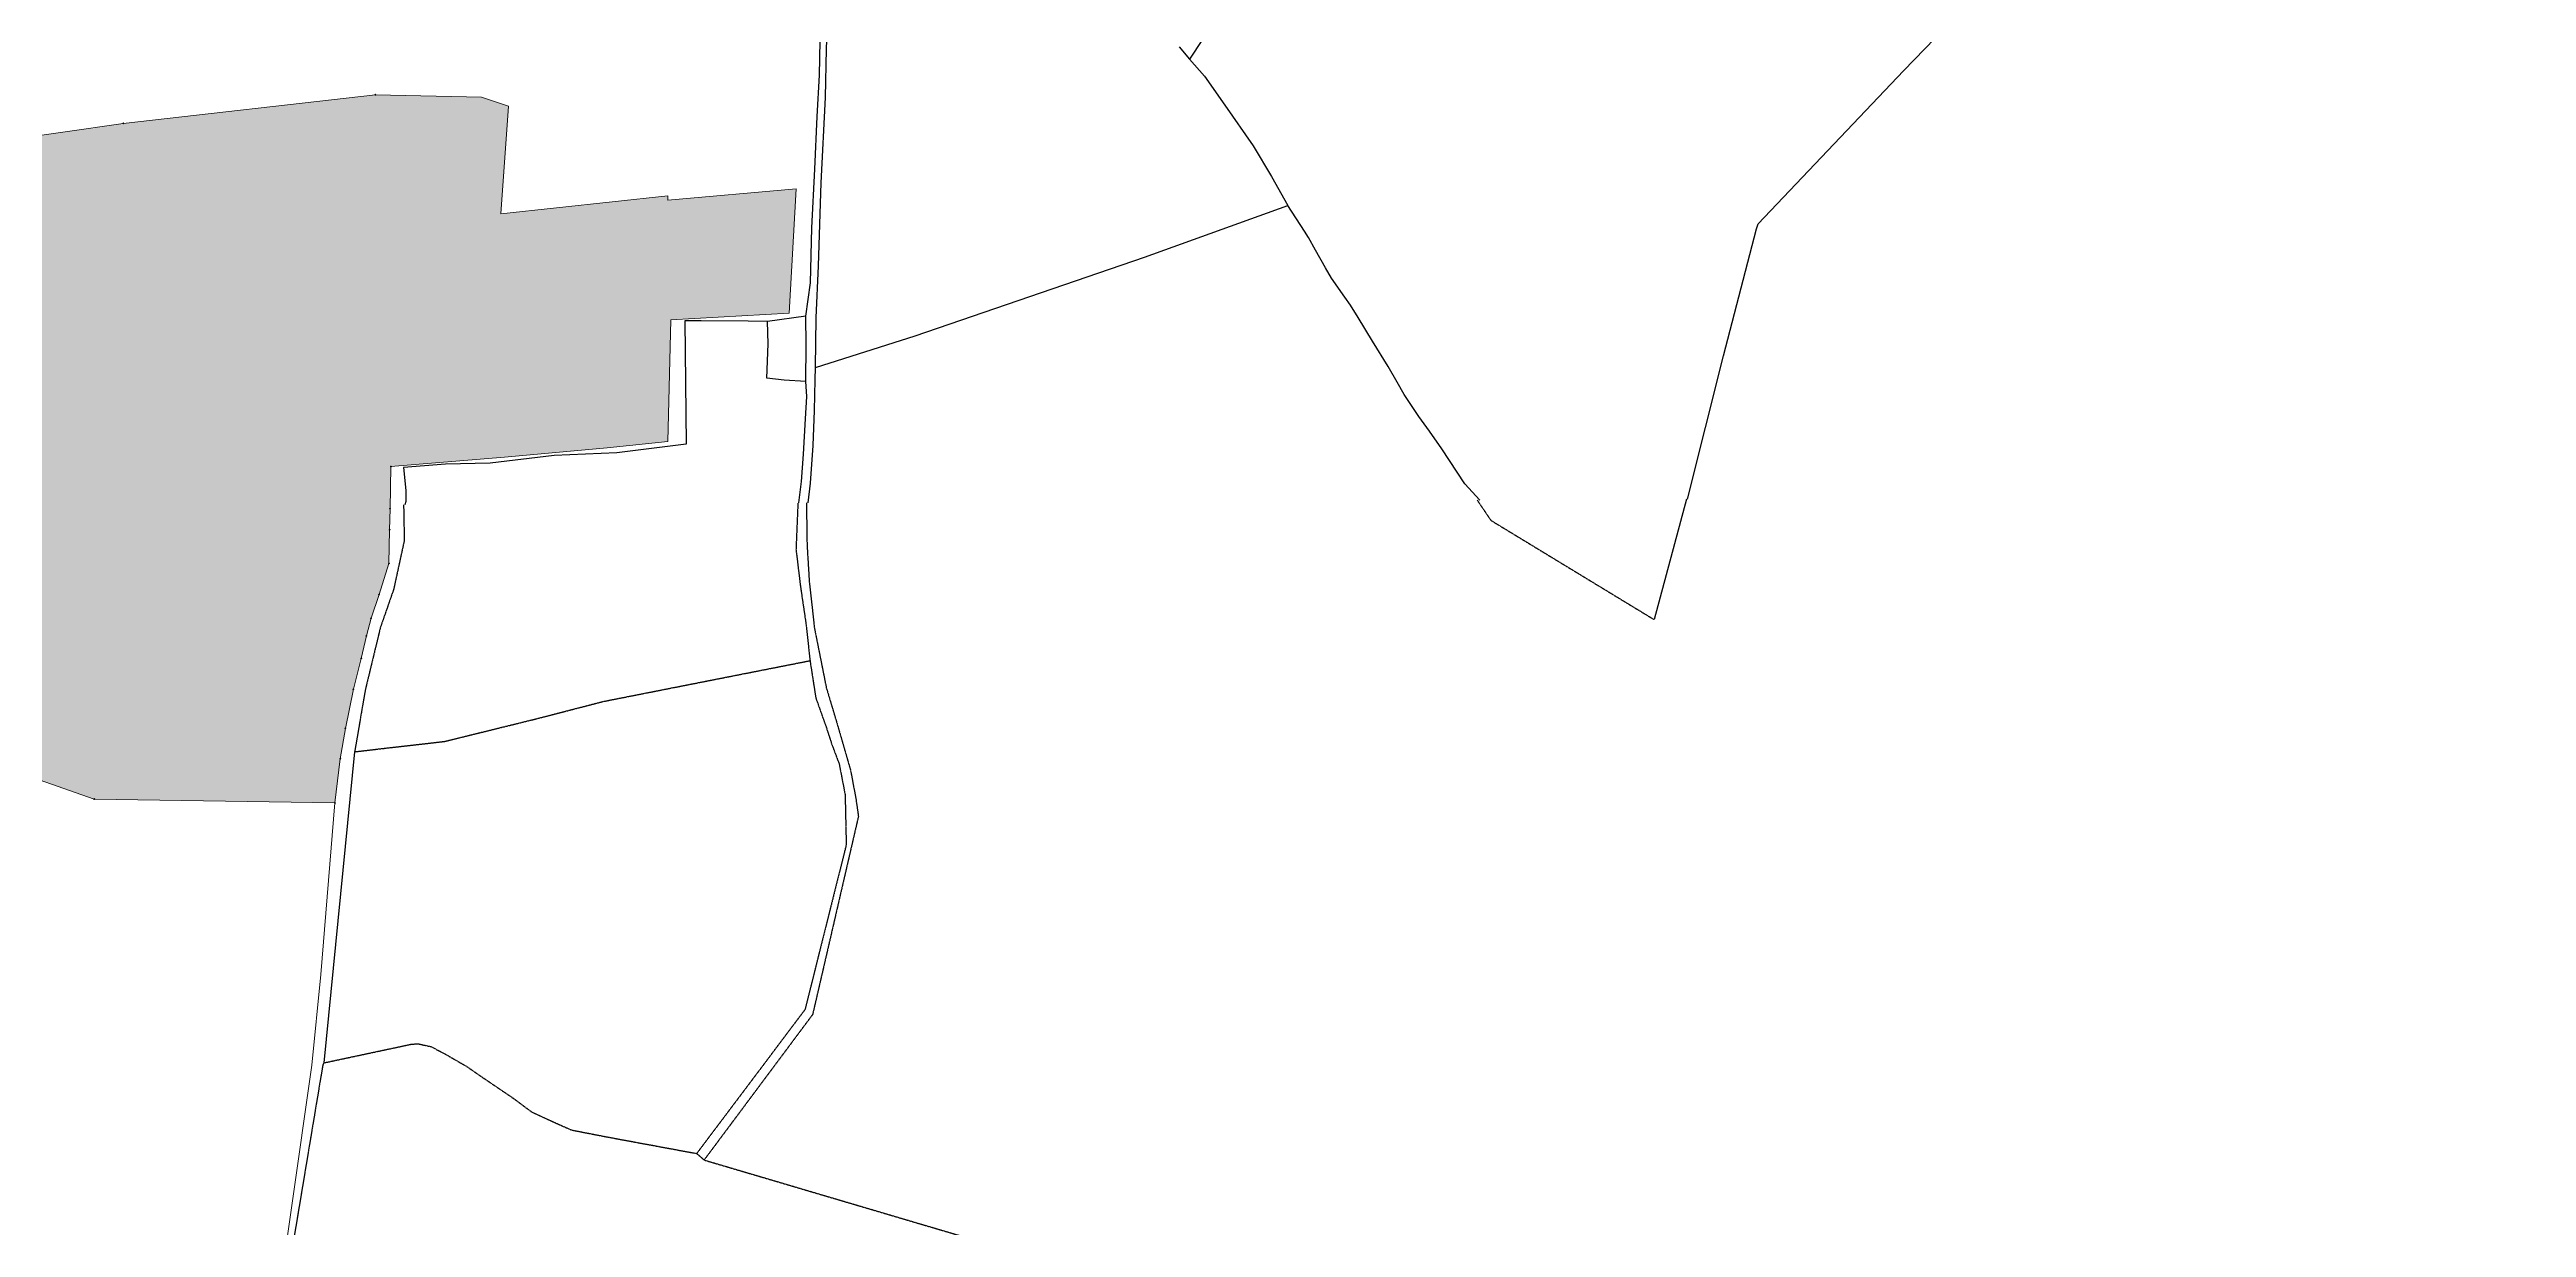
# Model space of a CAD drawing. Header units: metres. Extents: x 615852 to 645080, y 1301217 to 1325118.
# Drawn here: x 629822 to 633532, y 1319438 to 1321202 of the extents above; entities that cross this region are included whole.
import ezdxf

# ---------------------------------------------------------------- set-up
doc = ezdxf.new("R2010")
doc.units = ezdxf.units.M
doc.header["$PDMODE"] = 32
doc.header["$PDSIZE"] = 0.5
doc.linetypes.add('HIDDEN', pattern=[0.375, 0.25, -0.125])
for name, color, linetype in [('-2', 1, 'Continuous'), ('-3', 7, 'Continuous'), ('2', 1, 'Continuous'), ('CIRCULO PI', 2, 'Continuous')]:
    doc.layers.add(name, color=color, linetype=linetype)
doc.layers.add('Point', color=5, linetype='Continuous', lineweight=100)
doc.layers.add('Point_Name', color=1, linetype='Continuous', lineweight=100)
doc.styles.get("Standard").update_dxf_attribs({"font": 'arial.ttf'})

msp = doc.modelspace()

# ---------------------------------------------------------------- hatches: boundary and pattern name
at = {"layer": 'CIRCULO PI', "true_color": 0x000000}
h = msp.add_hatch(color=18, dxfattribs=at)
h.dxf.hatch_style = 1
h.paths.add_polyline_path([(630753.08582, 1320797.78204), (630930.22032, 1320807.52607), (630940.93113, 1320993.75171), (630748.36335, 1320976.86042), (630748.63167, 1320983.51407), (630498.39116, 1320956.3799), (630509.62033, 1321117.65895), (630469.2686, 1321131.16096), (630310.56377, 1321134.63333), (629932.93744, 1321091.80857), (629751.81399, 1321065.702), (629744.41242, 1321168.35206), (629548.47313, 1321202.3401), (629550.18588, 1321178.34448), (629581.73911, 1321175.41339), (629598.59034, 1321155.70571), (629612.55158, 1321137.4018), (629618.97657, 1321125.60146), (629620.37447, 1321117.97965), (629619.78746, 1321104.93102), (629618.47584, 1321079.47048), (629615.18588, 1321051.77061), (629674.14911, 1321052.10949), (629700.79579, 1321021.81752), (629710.87121, 1320991.58347), (629721.47001, 1320975.60027), (629736.17688, 1320959.28861), (629751.22841, 1320944.33746), (629755.49138, 1320925.61764), (629758.78586, 1320897.19585), (629753.59418, 1320753.42862), (629750.13148, 1320537.69949), (629748.75258, 1320514.60862), (629743.72141, 1320469.53388), (629740.00431, 1320434.52338), (629726.90562, 1320411.30341), (629714.04679, 1320386.4618), (629701.77054, 1320365.80045), (629679.8745, 1320323.43615), (629666.99818, 1320297.99823), (629654.69806, 1320276.82057), (629600.45118, 1320236.66923), (629595.55991, 1320228.37067), (629596.04617, 1320182.6823), (629889.3372, 1320079.85104), (630249.87317, 1320074.24033), (630257.84048, 1320140.3914), (630265.51662, 1320185.85905), (630277.58075, 1320244.35052), (630289.31461, 1320290.46858), (630297.00401, 1320324.33193), (630303.95285, 1320350.76134), (630316.03888, 1320386.16461), (630330.84463, 1320432.88016), (630331.71413, 1320483.27554), (630332.44745, 1320514.7105), (630333.70847, 1320577.92657), (630503.80077, 1320591.77467), (630657.64705, 1320605.95591), (630748.47753, 1320615.24534)])
h.paths.add_polyline_path([(629595.40182, 1320228.32378), (629596.8834, 1320228.32378), (629596.8834, 1320229.27228), (629595.40182, 1320229.27228)], flags=25)
h.paths.add_polyline_path([(629600.29147, 1320236.62071), (629601.7763, 1320236.62071), (629601.7763, 1320237.57893), (629600.29147, 1320237.57893)], flags=25)
h.paths.add_polyline_path([(629654.53784, 1320276.77155), (629656.02369, 1320276.77155), (629656.02369, 1320277.73283), (629654.53784, 1320277.73283)], flags=25)
h.paths.add_polyline_path([(629666.83796, 1320297.9492), (629668.32381, 1320297.9492), (629668.32381, 1320298.91049), (629666.83796, 1320298.91049)], flags=25)
h.paths.add_polyline_path([(629679.71428, 1320323.38712), (629681.20013, 1320323.38712), (629681.20013, 1320324.34841), (629679.71428, 1320324.34841)], flags=25)
h.paths.add_polyline_path([(629701.61032, 1320365.75142), (629703.09617, 1320365.75142), (629703.09617, 1320366.71271), (629701.61032, 1320366.71271)], flags=25)
h.paths.add_polyline_path([(629713.88657, 1320386.41277), (629715.37242, 1320386.41277), (629715.37242, 1320387.37406), (629713.88657, 1320387.37406)], flags=25)
h.paths.add_polyline_path([(629726.7454, 1320411.25438), (629728.23125, 1320411.25438), (629728.23125, 1320412.21567), (629726.7454, 1320412.21567)], flags=25)
h.paths.add_polyline_path([(629739.84409, 1320434.47436), (629741.32994, 1320434.47436), (629741.32994, 1320435.43565), (629739.84409, 1320435.43565)], flags=25)
h.paths.add_polyline_path([(629743.5612, 1320469.48485), (629745.04704, 1320469.48485), (629745.04704, 1320470.44614), (629743.5612, 1320470.44614)], flags=25)
h.paths.add_polyline_path([(629748.59237, 1320514.55959), (629750.07821, 1320514.55959), (629750.07821, 1320515.52088), (629748.59237, 1320515.52088)], flags=25)
h.paths.add_polyline_path([(629749.97126, 1320537.65046), (629751.45711, 1320537.65046), (629751.45711, 1320538.61175), (629749.97126, 1320538.61175)], flags=25)
h.paths.add_polyline_path([(629753.43396, 1320753.37959), (629754.91981, 1320753.37959), (629754.91981, 1320754.34088), (629753.43396, 1320754.34088)], flags=25)
h.paths.add_polyline_path([(629758.62565, 1320897.14682), (629760.11149, 1320897.14682), (629760.11149, 1320898.10811), (629758.62565, 1320898.10811)], flags=25)
h.paths.add_polyline_path([(629755.33116, 1320925.56862), (629756.81701, 1320925.56862), (629756.81701, 1320926.52991), (629755.33116, 1320926.52991)], flags=25)
h.paths.add_polyline_path([(629751.0682, 1320944.28843), (629752.55404, 1320944.28843), (629752.55404, 1320945.24972), (629751.0682, 1320945.24972)], flags=25)
h.paths.add_polyline_path([(629736.01666, 1320959.23958), (629737.50251, 1320959.23958), (629737.50251, 1320960.20087), (629736.01666, 1320960.20087)], flags=25)
h.paths.add_polyline_path([(629721.30979, 1320975.55124), (629722.79564, 1320975.55124), (629722.79564, 1320976.51253), (629721.30979, 1320976.51253)], flags=25)
h.paths.add_polyline_path([(629710.711, 1320991.53444), (629712.19684, 1320991.53444), (629712.19684, 1320992.49573), (629710.711, 1320992.49573)], flags=25)
h.paths.add_polyline_path([(629700.63557, 1321021.76849), (629702.12142, 1321021.76849), (629702.12142, 1321022.72978), (629700.63557, 1321022.72978)], flags=25)
h.paths.add_polyline_path([(629673.9889, 1321052.06046), (629675.47474, 1321052.06046), (629675.47474, 1321053.02175), (629673.9889, 1321053.02175)], flags=25)
h.paths.add_polyline_path([(629615.02567, 1321051.72158), (629616.51151, 1321051.72158), (629616.51151, 1321052.68287), (629615.02567, 1321052.68287)], flags=25)
h.paths.add_polyline_path([(629618.31563, 1321079.42145), (629619.80147, 1321079.42145), (629619.80147, 1321080.38274), (629618.31563, 1321080.38274)], flags=25)
h.paths.add_polyline_path([(629619.62724, 1321104.88199), (629621.11309, 1321104.88199), (629621.11309, 1321105.84328), (629619.62724, 1321105.84328)], flags=25)
h.paths.add_polyline_path([(629620.21425, 1321117.93063), (629621.7001, 1321117.93063), (629621.7001, 1321118.89191), (629620.21425, 1321118.89191)], flags=25)
h.paths.add_polyline_path([(629618.81635, 1321125.55243), (629620.3022, 1321125.55243), (629620.3022, 1321126.51372), (629618.81635, 1321126.51372)], flags=25)
h.paths.add_polyline_path([(629612.39137, 1321137.35277), (629613.87722, 1321137.35277), (629613.87722, 1321138.31406), (629612.39137, 1321138.31406)], flags=25)
h.paths.add_polyline_path([(629598.43012, 1321155.65668), (629599.91597, 1321155.65668), (629599.91597, 1321156.61797), (629598.43012, 1321156.61797)], flags=25)
h.paths.add_polyline_path([(630257.68026, 1320140.34237), (630259.16611, 1320140.34237), (630259.16611, 1320141.30366), (630257.68026, 1320141.30366)], flags=24)
h.paths.add_polyline_path([(630265.35641, 1320185.81002), (630266.84226, 1320185.81002), (630266.84226, 1320186.77131), (630265.35641, 1320186.77131)], flags=24)
h.paths.add_polyline_path([(630277.42054, 1320244.30149), (630278.90638, 1320244.30149), (630278.90638, 1320245.26278), (630277.42054, 1320245.26278)], flags=24)
h.paths.add_polyline_path([(630289.1544, 1320290.41956), (630290.64024, 1320290.41956), (630290.64024, 1320291.38084), (630289.1544, 1320291.38084)], flags=24)
h.paths.add_polyline_path([(630296.84379, 1320324.2829), (630298.32964, 1320324.2829), (630298.32964, 1320325.24419), (630296.84379, 1320325.24419)], flags=24)
h.paths.add_polyline_path([(630303.79263, 1320350.71231), (630305.27848, 1320350.71231), (630305.27848, 1320351.6736), (630303.79263, 1320351.6736)], flags=24)
h.paths.add_polyline_path([(630315.87866, 1320386.11558), (630317.36451, 1320386.11558), (630317.36451, 1320387.07687), (630315.87866, 1320387.07687)], flags=24)
h.paths.add_polyline_path([(630333.54826, 1320577.87754), (630335.0341, 1320577.87754), (630335.0341, 1320578.83883), (630333.54826, 1320578.83883)], flags=24)
h.paths.add_polyline_path([(629889.17699, 1320079.80201), (629890.66283, 1320079.80201), (629890.66283, 1320080.7633), (629889.17699, 1320080.7633)], flags=25)
h.paths.add_polyline_path([(630249.71295, 1320074.19131), (630251.1988, 1320074.19131), (630251.1988, 1320075.1526), (630249.71295, 1320075.1526)], flags=9)
h.paths.add_polyline_path([(629595.88596, 1320182.63328), (629596.98333, 1320182.63328), (629596.98333, 1320183.59456), (629595.88596, 1320183.59456)], flags=25)

# ---------------------------------------------------------------- linework, layer by layer
at = {"layer": '-2', "color": 1, "linetype": 'Continuous'}
for p, q in [((632274.04347, 1320528.96085), (632225.84047, 1320348.70485)), ((630279.41247, 1320150.85085), (630233.28847, 1319684.96085))]:
    msp.add_line(p, q, dxfattribs=at)
at = {"layer": '-3', "color": 1, "linetype": 'HIDDEN'}
for points in [[(631960.66447, 1320527.63185), (631981.11547, 1320497.42285), (632225.84047, 1320348.70485)], [(630352.73747, 1320520.81585), (630353.73347, 1320467.21085), (630337.85247, 1320394.13885), (630317.98847, 1320337.09385), (630295.39547, 1320243.73685), (630279.41247, 1320150.85085), (630414.18447, 1320166.34985), (630550.32047, 1320199.87785), (630652.11047, 1320226.23185), (630961.45447, 1320287.23585)], [(630956.05647, 1320523.37285), (630957.01547, 1320460.51185), (630960.28947, 1320405.87585), (630968.06047, 1320335.97385), (630985.89447, 1320246.45385), (631001.63347, 1320194.03385), (631022.10647, 1320123.29785), (631030.02147, 1320081.33785), (631033.94647, 1320054.13385), (630965.31847, 1319757.30185), (630802.81447, 1319539.49485)], [(630943.35347, 1320523.31885), (630940.46147, 1320453.74585), (630947.03947, 1320399.09185), (630955.63347, 1320340.86985), (630961.45447, 1320287.23585)], [(630961.45447, 1320287.23585), (630970.06147, 1320231.55485), (630985.84247, 1320187.26385), (630993.84647, 1320162.57785), (631005.12747, 1320132.53885), (631014.03747, 1320086.50785), (631015.68147, 1320011.30585), (630953.92047, 1319764.73285), (630791.68247, 1319549.21085)], [(630233.28847, 1319684.96085), (630363.29547, 1319712.67985), (630373.97447, 1319713.63585), (630394.02747, 1319709.20485), (630414.55647, 1319698.41985), (630447.49647, 1319679.43585), (630470.03347, 1319663.81285), (630517.64347, 1319631.53685), (630544.73147, 1319611.31585), (630603.55147, 1319584.56485), (630655.85047, 1319574.36285), (630791.68247, 1319549.21085)], [(630233.28847, 1319684.96085), (630231.74847, 1319681.92085), (630148.08547, 1319180.93085)], [(630791.68247, 1319549.21085), (630802.81447, 1319539.49485), (631466.36247, 1319343.45585), (631623.01847, 1319217.33585), (631662.32747, 1319152.33585), (631693.52047, 1319090.68385), (631716.57347, 1319027.29985), (631724.24547, 1318987.62785)]]:
    msp.add_lwpolyline(points, dxfattribs=at)
at = {"color": 7, "lineweight": 0, "true_color": 0xffffff, "elevation": 35.4026}
for points in [[(630249.87317, 1320074.24033), (630257.84048, 1320140.3914), (630265.51662, 1320185.85905), (630277.58075, 1320244.35052), (630289.31461, 1320290.46858), (630297.00401, 1320324.33193), (630303.95285, 1320350.76134), (630316.03888, 1320386.16461), (630330.84463, 1320432.88016), (630331.71413, 1320483.27554), (630332.44745, 1320514.7105), (630333.70847, 1320577.92657), (630503.80077, 1320591.77467), (630657.64705, 1320605.95591), (630748.47753, 1320615.24534), (630753.08582, 1320797.78204), (630930.22032, 1320807.52607), (630940.93113, 1320993.75171), (630748.36335, 1320976.86042), (630748.63167, 1320983.51407), (630498.39116, 1320956.3799), (630509.62033, 1321117.65895), (630469.2686, 1321131.16096), (630310.56377, 1321134.63333), (629932.93744, 1321091.80857), (629751.81399, 1321065.702)], [(629596.04617, 1320182.6823), (629889.3372, 1320079.85104), (630249.87317, 1320074.24033)]]:
    msp.add_lwpolyline(points, dxfattribs=at)
at = {"color": 4, "lineweight": 0, "elevation": 35.24098}
msp.add_lwpolyline([(629596.04617, 1320182.6823), (629889.3372, 1320079.85104)], dxfattribs=at)
at = {"color": 1, "lineweight": 0, "elevation": 35.42385}
msp.add_lwpolyline([(629640.31981, 1319393.85428), (629636.77752, 1319453.62257), (629633.73079, 1319523.98508), (629629.87995, 1319602.94439), (629624.69821, 1319713.60493), (629621.08347, 1319783.80305), (629617.79084, 1319844.33182), (629614.8487, 1319884.03841), (629614.92912, 1319896.5755), (629613.70619, 1319915.06879), (629610.98427, 1319965.0026), (629609.93632, 1319996.2613), (629603.75558, 1320112.17702), (629600.02785, 1320153.26549), (629596.04617, 1320182.6823), (629889.3372, 1320079.85104), (630249.87317, 1320074.24033), (630228.71666, 1319817.25697), (630215.45795, 1319681.26328), (630094.02676, 1318830.66067)], dxfattribs=at)
at = {"layer": '2', "color": 1, "linetype": 'Continuous'}
msp.add_line((631590.44147, 1321280.03585), (631529.78247, 1321188.16185), dxfattribs=at)
at = {"layer": '2', "linetype": 'Continuous'}
msp.add_line((630955.29247, 1320803.32285), (630897.85547, 1320795.05785), dxfattribs=at)
at = {"layer": '2', "color": 1, "linetype": 'Continuous'}
for points in [[(630969.86847, 1320726.02985), (630970.53147, 1320800.74885), (630974.24947, 1320878.25685), (630978.31847, 1321002.52885), (630984.42747, 1321130.35385), (630986.35647, 1321203.29085), (630989.04747, 1321275.71785), (630995.16447, 1321407.10185), (630999.42847, 1321503.16185), (631003.70247, 1321603.79685), (631010.27147, 1321708.23885), (631009.26147, 1321711.54485), (631014.23747, 1321783.20485), (631017.08847, 1321810.39285), (631017.13447, 1321832.50385), (631020.22347, 1321851.81285), (631023.55547, 1321865.52985), (631033.50147, 1321883.80785)], [(632275.88247, 1320528.96885), (632329.68947, 1320743.48185), (632379.12047, 1320933.99085), (632381.42247, 1320941.61085), (632599.38247, 1321170.64685), (632789.32647, 1321367.21185), (632938.54747, 1321528.79085), (633075.30947, 1321686.07485), (633120.66047, 1321746.97485), (633167.13047, 1321735.18485), (633278.24547, 1321654.38385), (633372.60947, 1321582.00485), (633469.99847, 1321620.42985), (633532.29747, 1321645.20485)], [(630955.29247, 1320803.32285), (630962.00147, 1320853.12185), (630963.95047, 1320935.20885), (630968.45247, 1321023.38985), (630972.17247, 1321101.91485), (630975.60447, 1321163.91985), (630976.72747, 1321215.25685), (630977.84047, 1321262.01785)], [(631514.32147, 1321206.49285), (631529.78247, 1321188.16185)], [(631529.78247, 1321188.16185), (631552.34147, 1321162.69885), (631582.99347, 1321118.91985), (631625.29747, 1321058.34185), (631652.64047, 1321012.02885), (631677.19547, 1320968.77085)], [(631964.89347, 1320527.65085), (631942.08847, 1320551.91085), (631907.89847, 1320604.59185), (631889.40547, 1320630.80885), (631873.19047, 1320652.70085), (631851.15547, 1320686.04085), (631840.77647, 1320704.36185), (631827.35947, 1320727.51785), (631803.80947, 1320765.69085), (631782.54147, 1320801.31685), (631770.89247, 1320819.63985), (631762.27847, 1320831.60385), (631742.52047, 1320859.85585), (631733.65947, 1320875.37785), (631718.72447, 1320901.84185), (631707.83847, 1320920.67185), (631702.26947, 1320930.34085), (631677.19547, 1320968.77085)], [(630958.77647, 1320523.38485), (630962.14147, 1320553.22385), (630966.32347, 1320609.38185), (630968.21047, 1320661.73285), (630969.06847, 1320707.73285), (630969.86847, 1320726.02985)], [(630944.78647, 1320523.32585), (630948.93447, 1320555.53885), (630951.56047, 1320596.45185), (630954.46547, 1320649.56285), (630956.56747, 1320682.85285), (630955.34347, 1320705.22085)]]:
    msp.add_lwpolyline(points, dxfattribs=at)
at = {"layer": '2', "linetype": 'Continuous'}
for points in [[(630969.86847, 1320726.02985), (631118.85247, 1320773.49485), (631462.34547, 1320891.20185), (631677.19547, 1320968.77085)], [(630897.85547, 1320795.05785), (630868.63847, 1320795.62785), (630798.26247, 1320796.03085), (630773.87147, 1320796.33685), (630775.20347, 1320703.56885), (630776.02947, 1320611.56385), (630672.34147, 1320598.56785), (630578.32747, 1320594.70085), (630482.51847, 1320582.95885), (630415.44047, 1320581.32185), (630352.67547, 1320576.62585), (630355.90647, 1320541.79985), (630355.87247, 1320525.53485), (630354.83447, 1320520.82485)], [(630955.34347, 1320705.22085), (630922.82647, 1320707.06785), (630896.66347, 1320710.17385), (630898.80247, 1320761.76185), (630897.85547, 1320795.05785)], [(630955.34347, 1320705.22085), (630955.45647, 1320759.86285), (630955.29247, 1320803.32285)]]:
    msp.add_lwpolyline(points, dxfattribs=at)
at = {"layer": 'Point', "color": 1}
for p in [(630310.56377, 1321134.63333, 42.18293), (629932.93744, 1321091.80857, 41.97312)]:
    msp.add_point(p, dxfattribs=at)
at = {"layer": 'Point', "color": 4}
for p in [(630333.70847, 1320577.92657, 39.73918), (630332.44745, 1320514.7105, 35.92105), (630331.71413, 1320483.27554, 36.46051), (630330.84463, 1320432.88016, 36.63671), (630316.03888, 1320386.16461, 37.45474), (630303.95285, 1320350.76134, 36.93821), (630297.00401, 1320324.33193, 36.55929), (630289.31461, 1320290.46858, 36.14514), (630277.58075, 1320244.35052, 37.38433), (630265.51662, 1320185.85905, 36.83074), (630257.84048, 1320140.3914, 35.21957), (629889.3372, 1320079.85104, 36.55829), (630249.87317, 1320074.24033, 35.4026)]:
    msp.add_point(p, dxfattribs=at)

# ---------------------------------------------------------------- texts
at = {"layer": 'Point_Name', "color": 1}
for s, p in [('p55', (630310.56377, 1321134.88333)), ('p56', (629932.93744, 1321092.05857))]:
    msp.add_text(s, height=0.5, dxfattribs=at).set_placement(p)
at = {"layer": 'Point_Name', "color": 4}
for s, p in [('p33', (630333.70847, 1320578.17657)), ('p34', (630332.44745, 1320514.9605)), ('p35', (630331.71413, 1320483.52554)), ('p36', (630330.84463, 1320433.13016)), ('p37', (630316.03888, 1320386.41461)), ('p38', (630303.95285, 1320351.01134)), ('p39', (630297.00401, 1320324.58193)), ('p40', (630289.31461, 1320290.71858)), ('p41', (630277.58075, 1320244.60052)), ('p42', (630265.51662, 1320186.10905)), ('p43', (630257.84048, 1320140.6414)), ('p32', (629889.3372, 1320080.10104)), ('p31', (630249.87317, 1320074.49033))]:
    msp.add_text(s, height=0.5, dxfattribs=at).set_placement(p)

doc.saveas('drawing.dxf')
